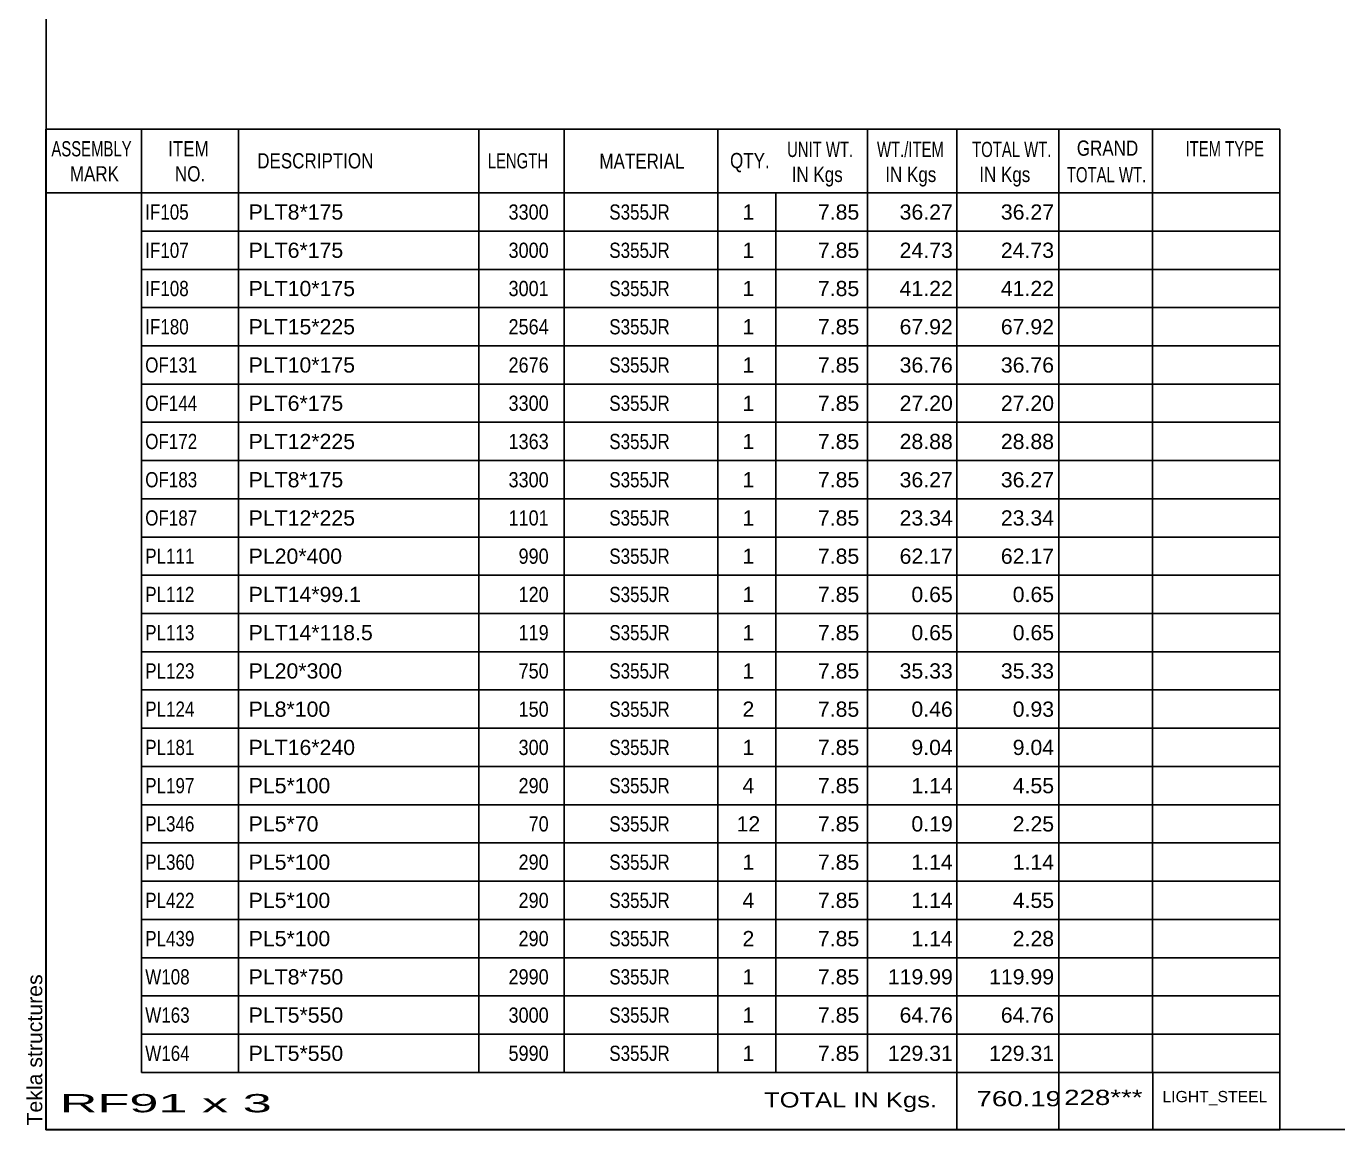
# Model space of a CAD drawing. Header units: millimetres. Extents: x -28 to 374, y -200 to 77.
# Drawn here: x -28 to 136.6, y -199.9 to -61.4 of the extents above; entities that cross this region are included whole.
import ezdxf

# ---------------------------------------------------------------- set-up
doc = ezdxf.new("R2010")
doc.units = ezdxf.units.MM
doc.styles.add('Arial', font='ARIAL.TTF', dxfattribs={"height": 0.2})

# ---------------------------------------------------------------- blocks, each defined once
blk = doc.blocks.new('Unknown-623588355-1210')
at = {"color": 5, "linetype": 'Continuous'}
for p, q in [((-25.51, 77.12), (-25.51, -199.88)), ((-25.51, -199.88), (374.49, -199.88))]:
    blk.add_line(p, q, dxfattribs=at)
at = {"color": 174, "linetype": 'Continuous', "style": 'Arial'}
blk.add_text('Tekla structures', height=1.9102, rotation=90, dxfattribs=at).set_placement((-26.01, -199.38))
blk = doc.blocks.new('CBS_BOM-623588355-10194')
at = {"color": 7, "linetype": 'Continuous'}
for p, q in [((-25.54, -82.31), (-25.54, -74.31)), ((-25.54, -74.31), (129.38, -74.31)), ((-13.54, -82.31), (-13.54, -74.31)), ((-1.35, -82.31), (-1.35, -74.31)), ((28.82, -82.31), (28.82, -74.31)), ((39.5, -82.31), (39.5, -74.31)), ((58.81, -82.31), (58.81, -74.31)), ((77.61, -82.31), (77.61, -74.31)), ((88.83, -82.31), (88.83, -74.31)), ((101.61, -82.31), (101.61, -74.31)), ((113.36, -82.31), (113.36, -74.31)), ((129.38, -74.32), (129.38, -82.3)), ((-25.54, -82.31), (129.38, -82.31)), ((-25.54, -87.11), (-25.54, -82.31)), ((-13.54, -87.11), (-13.54, -82.31)), ((-1.35, -87.11), (-1.35, -82.31)), ((28.82, -87.11), (28.82, -82.31)), ((39.5, -87.11), (39.5, -82.31)), ((58.81, -87.11), (58.81, -82.31)), ((66.08, -87.11), (66.08, -82.31)), ((77.61, -87.11), (77.61, -82.31)), ((88.83, -87.11), (88.83, -82.31)), ((101.61, -87.11), (101.61, -82.31)), ((113.38, -87.11), (113.38, -82.31)), ((129.38, -82.32), (129.38, -87.11)), ((-25.54, -91.91), (-25.54, -87.11)), ((-13.54, -87.11), (129.38, -87.11)), ((-13.54, -91.91), (-13.54, -87.11)), ((-1.35, -91.91), (-1.35, -87.11)), ((28.82, -91.91), (28.82, -87.11)), ((39.5, -91.91), (39.5, -87.11)), ((58.81, -91.91), (58.81, -87.11)), ((66.08, -91.91), (66.08, -87.11)), ((77.61, -91.91), (77.61, -87.11)), ((88.83, -91.91), (88.83, -87.11)), ((101.61, -91.91), (101.61, -87.11)), ((113.38, -91.91), (113.38, -87.11)), ((129.38, -87.12), (129.38, -91.91)), ((-25.54, -96.71), (-25.54, -91.91)), ((-13.54, -91.91), (129.38, -91.91)), ((-13.54, -96.71), (-13.54, -91.91)), ((-1.35, -96.71), (-1.35, -91.91)), ((28.82, -96.71), (28.82, -91.91)), ((39.5, -96.71), (39.5, -91.91)), ((58.81, -96.71), (58.81, -91.91)), ((66.08, -96.71), (66.08, -91.91)), ((77.61, -96.71), (77.61, -91.91)), ((88.83, -96.71), (88.83, -91.91)), ((101.61, -96.71), (101.61, -91.91)), ((113.38, -96.71), (113.38, -91.91)), ((129.38, -91.92), (129.38, -96.71)), ((-25.54, -101.51), (-25.54, -96.71)), ((-13.54, -96.71), (129.38, -96.71)), ((-13.54, -101.51), (-13.54, -96.71)), ((-1.35, -101.51), (-1.35, -96.71)), ((28.82, -101.51), (28.82, -96.71)), ((39.5, -101.51), (39.5, -96.71)), ((58.81, -101.51), (58.81, -96.71)), ((66.08, -101.51), (66.08, -96.71)), ((77.61, -101.51), (77.61, -96.71)), ((88.83, -101.51), (88.83, -96.71)), ((101.61, -101.51), (101.61, -96.71)), ((113.38, -101.51), (113.38, -96.71)), ((129.38, -96.72), (129.38, -101.51)), ((-25.54, -106.31), (-25.54, -101.51)), ((-13.54, -101.51), (129.38, -101.51)), ((-13.54, -106.31), (-13.54, -101.51)), ((-1.35, -106.31), (-1.35, -101.51)), ((28.82, -106.31), (28.82, -101.51)), ((39.5, -106.31), (39.5, -101.51)), ((58.81, -106.31), (58.81, -101.51)), ((66.08, -106.31), (66.08, -101.51)), ((77.61, -106.31), (77.61, -101.51)), ((88.83, -106.31), (88.83, -101.51)), ((101.61, -106.31), (101.61, -101.51)), ((113.38, -106.31), (113.38, -101.51)), ((129.38, -101.52), (129.38, -106.31)), ((-25.54, -111.11), (-25.54, -106.31)), ((-13.54, -106.31), (129.38, -106.31)), ((-13.54, -111.11), (-13.54, -106.31)), ((-1.35, -111.11), (-1.35, -106.31)), ((28.82, -111.11), (28.82, -106.31)), ((39.5, -111.11), (39.5, -106.31)), ((58.81, -111.11), (58.81, -106.31)), ((66.08, -111.11), (66.08, -106.31)), ((77.61, -111.11), (77.61, -106.31)), ((88.83, -111.11), (88.83, -106.31)), ((101.61, -111.11), (101.61, -106.31)), ((113.38, -111.11), (113.38, -106.31)), ((129.38, -106.32), (129.38, -111.11)), ((-25.54, -115.91), (-25.54, -111.11)), ((-13.54, -111.11), (129.38, -111.11)), ((-13.54, -115.91), (-13.54, -111.11)), ((-1.35, -115.91), (-1.35, -111.11)), ((28.82, -115.91), (28.82, -111.11)), ((39.5, -115.91), (39.5, -111.11)), ((58.81, -115.91), (58.81, -111.11)), ((66.08, -115.91), (66.08, -111.11)), ((77.61, -115.91), (77.61, -111.11)), ((88.83, -115.91), (88.83, -111.11)), ((101.61, -115.91), (101.61, -111.11)), ((113.38, -115.91), (113.38, -111.11)), ((129.38, -111.12), (129.38, -115.91)), ((-25.54, -120.71), (-25.54, -115.91)), ((-13.54, -115.91), (129.38, -115.91)), ((-13.54, -120.71), (-13.54, -115.91)), ((-1.35, -120.71), (-1.35, -115.91)), ((28.82, -120.71), (28.82, -115.91)), ((39.5, -120.71), (39.5, -115.91)), ((58.81, -120.71), (58.81, -115.91)), ((66.08, -120.71), (66.08, -115.91)), ((77.61, -120.71), (77.61, -115.91)), ((88.83, -120.71), (88.83, -115.91)), ((101.61, -120.71), (101.61, -115.91)), ((113.38, -120.71), (113.38, -115.91)), ((129.38, -115.92), (129.38, -120.71)), ((-25.54, -125.51), (-25.54, -120.71)), ((-13.54, -120.71), (129.38, -120.71)), ((-13.54, -125.51), (-13.54, -120.71)), ((-1.35, -125.51), (-1.35, -120.71)), ((28.82, -125.51), (28.82, -120.71)), ((39.5, -125.51), (39.5, -120.71)), ((58.81, -125.51), (58.81, -120.71)), ((66.08, -125.51), (66.08, -120.71)), ((77.61, -125.51), (77.61, -120.71)), ((88.83, -125.51), (88.83, -120.71)), ((101.61, -125.51), (101.61, -120.71)), ((113.38, -125.51), (113.38, -120.71)), ((129.38, -120.72), (129.38, -125.51)), ((-25.54, -130.31), (-25.54, -125.51)), ((-13.54, -125.51), (129.38, -125.51)), ((-13.54, -130.31), (-13.54, -125.51)), ((-1.35, -130.31), (-1.35, -125.51)), ((28.82, -130.31), (28.82, -125.51)), ((39.5, -130.31), (39.5, -125.51)), ((58.81, -130.31), (58.81, -125.51)), ((66.08, -130.31), (66.08, -125.51)), ((77.61, -130.31), (77.61, -125.51)), ((88.83, -130.31), (88.83, -125.51)), ((101.61, -130.31), (101.61, -125.51)), ((113.38, -130.31), (113.38, -125.51)), ((129.38, -125.52), (129.38, -130.31)), ((-25.54, -135.11), (-25.54, -130.31)), ((-13.54, -130.31), (129.38, -130.31)), ((-13.54, -135.11), (-13.54, -130.31)), ((-1.35, -135.11), (-1.35, -130.31)), ((28.82, -135.11), (28.82, -130.31)), ((39.5, -135.11), (39.5, -130.31)), ((58.81, -135.11), (58.81, -130.31)), ((66.08, -135.11), (66.08, -130.31)), ((77.61, -135.11), (77.61, -130.31)), ((88.83, -135.11), (88.83, -130.31)), ((101.61, -135.11), (101.61, -130.31)), ((113.38, -135.11), (113.38, -130.31)), ((129.38, -130.32), (129.38, -135.11)), ((-25.54, -139.91), (-25.54, -135.11)), ((-13.54, -135.11), (129.38, -135.11)), ((-13.54, -139.91), (-13.54, -135.11)), ((-1.35, -139.91), (-1.35, -135.11)), ((28.82, -139.91), (28.82, -135.11)), ((39.5, -139.91), (39.5, -135.11)), ((58.81, -139.91), (58.81, -135.11)), ((66.08, -139.91), (66.08, -135.11)), ((77.61, -139.91), (77.61, -135.11)), ((88.83, -139.91), (88.83, -135.11)), ((101.61, -139.91), (101.61, -135.11)), ((113.38, -139.91), (113.38, -135.11)), ((129.38, -135.12), (129.38, -139.91)), ((-25.54, -144.71), (-25.54, -139.91)), ((-13.54, -139.91), (129.38, -139.91)), ((-13.54, -144.71), (-13.54, -139.91)), ((-1.35, -144.71), (-1.35, -139.91)), ((28.82, -144.71), (28.82, -139.91)), ((39.5, -144.71), (39.5, -139.91)), ((58.81, -144.71), (58.81, -139.91)), ((66.08, -144.71), (66.08, -139.91)), ((77.61, -144.71), (77.61, -139.91)), ((88.83, -144.71), (88.83, -139.91)), ((101.61, -144.71), (101.61, -139.91)), ((113.38, -144.71), (113.38, -139.91)), ((129.38, -139.92), (129.38, -144.71)), ((-25.54, -149.51), (-25.54, -144.71)), ((-13.54, -144.71), (129.38, -144.71)), ((-13.54, -149.51), (-13.54, -144.71)), ((-1.35, -149.51), (-1.35, -144.71)), ((28.82, -149.51), (28.82, -144.71)), ((39.5, -149.51), (39.5, -144.71)), ((58.81, -149.51), (58.81, -144.71)), ((66.08, -149.51), (66.08, -144.71)), ((77.61, -149.51), (77.61, -144.71)), ((88.83, -149.51), (88.83, -144.71)), ((101.61, -149.51), (101.61, -144.71)), ((113.38, -149.51), (113.38, -144.71)), ((129.38, -144.72), (129.38, -149.51)), ((-25.54, -154.31), (-25.54, -149.51)), ((-13.54, -149.51), (129.38, -149.51)), ((-13.54, -154.31), (-13.54, -149.51)), ((-1.35, -154.31), (-1.35, -149.51)), ((28.82, -154.31), (28.82, -149.51)), ((39.5, -154.31), (39.5, -149.51)), ((58.81, -154.31), (58.81, -149.51)), ((66.08, -154.31), (66.08, -149.51)), ((77.61, -154.31), (77.61, -149.51)), ((88.83, -154.31), (88.83, -149.51)), ((101.61, -154.31), (101.61, -149.51)), ((113.38, -154.31), (113.38, -149.51)), ((129.38, -149.52), (129.38, -154.31)), ((-25.54, -159.11), (-25.54, -154.31)), ((-13.54, -154.31), (129.38, -154.31)), ((-13.54, -159.11), (-13.54, -154.31)), ((-1.35, -159.11), (-1.35, -154.31)), ((28.82, -159.11), (28.82, -154.31)), ((39.5, -159.11), (39.5, -154.31)), ((58.81, -159.11), (58.81, -154.31)), ((66.08, -159.11), (66.08, -154.31)), ((77.61, -159.11), (77.61, -154.31)), ((88.83, -159.11), (88.83, -154.31)), ((101.61, -159.11), (101.61, -154.31)), ((113.38, -159.11), (113.38, -154.31)), ((129.38, -154.32), (129.38, -159.11)), ((-25.54, -163.91), (-25.54, -159.11)), ((-13.54, -159.11), (129.38, -159.11)), ((-13.54, -163.91), (-13.54, -159.11)), ((-1.35, -163.91), (-1.35, -159.11)), ((28.82, -163.91), (28.82, -159.11)), ((39.5, -163.91), (39.5, -159.11)), ((58.81, -163.91), (58.81, -159.11)), ((66.08, -163.91), (66.08, -159.11)), ((77.61, -163.91), (77.61, -159.11)), ((88.83, -163.91), (88.83, -159.11)), ((101.61, -163.91), (101.61, -159.11)), ((113.38, -163.91), (113.38, -159.11)), ((129.38, -159.12), (129.38, -163.91)), ((-25.54, -168.71), (-25.54, -163.91)), ((-13.54, -163.91), (129.38, -163.91)), ((-13.54, -168.71), (-13.54, -163.91)), ((-1.35, -168.71), (-1.35, -163.91)), ((28.82, -168.71), (28.82, -163.91)), ((39.5, -168.71), (39.5, -163.91)), ((58.81, -168.71), (58.81, -163.91)), ((66.08, -168.71), (66.08, -163.91)), ((77.61, -168.71), (77.61, -163.91)), ((88.83, -168.71), (88.83, -163.91)), ((101.61, -168.71), (101.61, -163.91)), ((113.38, -168.71), (113.38, -163.91)), ((129.38, -163.92), (129.38, -168.71)), ((-25.54, -173.51), (-25.54, -168.71)), ((-13.54, -168.71), (129.38, -168.71)), ((-13.54, -173.51), (-13.54, -168.71)), ((-1.35, -173.51), (-1.35, -168.71)), ((28.82, -173.51), (28.82, -168.71)), ((39.5, -173.51), (39.5, -168.71)), ((58.81, -173.51), (58.81, -168.71)), ((66.08, -173.51), (66.08, -168.71)), ((77.61, -173.51), (77.61, -168.71)), ((88.83, -173.51), (88.83, -168.71)), ((101.61, -173.51), (101.61, -168.71)), ((113.38, -173.51), (113.38, -168.71)), ((129.38, -168.72), (129.38, -173.51)), ((-25.54, -178.31), (-25.54, -173.51)), ((-13.54, -173.51), (129.38, -173.51)), ((-13.54, -178.31), (-13.54, -173.51)), ((-1.35, -178.31), (-1.35, -173.51)), ((28.82, -178.31), (28.82, -173.51)), ((39.5, -178.31), (39.5, -173.51)), ((58.81, -178.31), (58.81, -173.51)), ((66.08, -178.31), (66.08, -173.51)), ((77.61, -178.31), (77.61, -173.51)), ((88.83, -178.31), (88.83, -173.51)), ((101.61, -178.31), (101.61, -173.51)), ((113.38, -178.31), (113.38, -173.51)), ((129.38, -173.52), (129.38, -178.31)), ((-25.54, -183.11), (-25.54, -178.31)), ((-13.54, -178.31), (129.38, -178.31)), ((-13.54, -183.11), (-13.54, -178.31)), ((-1.35, -183.11), (-1.35, -178.31)), ((28.82, -183.11), (28.82, -178.31)), ((39.5, -183.11), (39.5, -178.31)), ((58.81, -183.11), (58.81, -178.31)), ((66.08, -183.11), (66.08, -178.31)), ((77.61, -183.11), (77.61, -178.31)), ((88.83, -183.11), (88.83, -178.31)), ((101.61, -183.11), (101.61, -178.31)), ((113.38, -183.11), (113.38, -178.31)), ((129.38, -178.32), (129.38, -183.11)), ((-25.54, -187.91), (-25.54, -183.11)), ((-13.54, -183.11), (129.38, -183.11)), ((-13.54, -187.91), (-13.54, -183.11)), ((-1.35, -187.91), (-1.35, -183.11)), ((28.82, -187.91), (28.82, -183.11)), ((39.5, -187.91), (39.5, -183.11)), ((58.81, -187.91), (58.81, -183.11)), ((66.08, -187.91), (66.08, -183.11)), ((77.61, -187.91), (77.61, -183.11)), ((88.83, -187.91), (88.83, -183.11)), ((101.61, -187.91), (101.61, -183.11)), ((113.38, -187.91), (113.38, -183.11)), ((129.38, -183.12), (129.38, -187.91)), ((-25.54, -192.71), (-25.54, -187.91)), ((-13.54, -187.91), (129.38, -187.91)), ((-13.54, -192.71), (-13.54, -187.91)), ((-1.35, -192.71), (-1.35, -187.91)), ((28.82, -192.71), (28.82, -187.91)), ((39.5, -192.71), (39.5, -187.91)), ((58.81, -192.71), (58.81, -187.91)), ((66.08, -192.71), (66.08, -187.91)), ((77.61, -192.71), (77.61, -187.91)), ((88.83, -192.71), (88.83, -187.91)), ((101.61, -192.71), (101.61, -187.91)), ((113.38, -192.71), (113.38, -187.91)), ((129.38, -187.92), (129.38, -192.71)), ((-25.54, -199.91), (-25.54, -192.73)), ((-13.54, -192.71), (129.38, -192.71)), ((88.83, -199.91), (88.83, -192.73)), ((101.61, -199.91), (101.61, -192.73)), ((113.42, -199.91), (113.42, -192.73)), ((129.38, -192.71), (129.38, -199.91)), ((-25.54, -199.91), (129.38, -199.91))]:
    blk.add_line(p, q, dxfattribs=at)
at = {"color": 3, "linetype": 'Continuous', "style": 'Arial'}
for s, height, width, p in [('GRAND', 1.91, 0.8, (103.88, -77.65)), ('ASSEMBLY', 1.91, 0.7, (-24.86, -77.73)), ('ITEM', 1.91, 0.8, (-10.21, -77.73)), ('DESCRIPTION', 1.9102, 0.8, (0.98, -79.24)), ('LENGTH', 1.91, 0.7, (29.92, -79.24)), ('MATERIAL', 1.91, 0.8, (43.94, -79.29)), ('QTY.', 1.91, 0.8, (60.34, -79.21)), ('UNIT WT.', 1.91, 0.7, (67.5, -77.81)), ('WT./ITEM', 1.91, 0.7, (78.79, -77.81)), ('TOTAL WT.', 1.91, 0.7, (90.73, -77.81)), ('ITEM TYPE', 1.91, 0.7, (117.52, -77.73)), ('MARK', 1.91, 0.8, (-22.54, -80.87)), ('NO.', 1.91, 0.8, (-9.35, -80.87)), ('IN Kgs', 1.91, 0.8, (68.08, -80.95)), ('IN Kgs', 1.91, 0.8, (79.83, -80.95)), ('IN Kgs', 1.91, 0.8, (91.63, -80.95)), ('TOTAL WT.', 1.91, 0.7, (102.63, -80.99))]:
    blk.add_text(s, height=height, dxfattribs=dict(at, width=width)).set_placement(p)
at = {"color": 7, "linetype": 'Continuous', "style": 'Arial'}
for s, width, p in [('IF105', 0.8, (-13.08, -85.67)), ('3300', 0.85, (32.53, -85.67)), ('S355JR', 0.8, (45.18, -85.67)), ('IF107', 0.8, (-13.08, -90.47)), ('3000', 0.85, (32.53, -90.47)), ('S355JR', 0.8, (45.18, -90.47)), ('IF108', 0.8, (-13.08, -95.27)), ('3001', 0.85, (32.53, -95.27)), ('S355JR', 0.8, (45.18, -95.27)), ('IF180', 0.8, (-13.08, -100.07)), ('2564', 0.85, (32.53, -100.07)), ('S355JR', 0.8, (45.18, -100.07)), ('OF131', 0.8, (-13.08, -104.87)), ('2676', 0.85, (32.53, -104.87)), ('S355JR', 0.8, (45.18, -104.87)), ('OF144', 0.8, (-13.08, -109.67)), ('3300', 0.85, (32.53, -109.67)), ('S355JR', 0.8, (45.18, -109.67)), ('OF172', 0.8, (-13.08, -114.47)), ('1363', 0.85, (32.53, -114.47)), ('S355JR', 0.8, (45.18, -114.47)), ('OF183', 0.8, (-13.08, -119.27)), ('3300', 0.85, (32.53, -119.27)), ('S355JR', 0.8, (45.18, -119.27)), ('OF187', 0.8, (-13.08, -124.07)), ('1101', 0.85, (32.53, -124.07)), ('S355JR', 0.8, (45.18, -124.07)), ('PL111', 0.8, (-13.08, -128.87)), ('990', 0.85, (33.79, -128.87)), ('S355JR', 0.8, (45.18, -128.87)), ('PL112', 0.8, (-13.08, -133.67)), ('120', 0.85, (33.79, -133.67)), ('S355JR', 0.8, (45.18, -133.67)), ('PL113', 0.8, (-13.08, -138.47)), ('119', 0.85, (33.79, -138.47)), ('S355JR', 0.8, (45.18, -138.47)), ('PL123', 0.8, (-13.08, -143.27)), ('750', 0.85, (33.79, -143.27)), ('S355JR', 0.8, (45.18, -143.27)), ('PL124', 0.8, (-13.08, -148.07)), ('150', 0.85, (33.79, -148.07)), ('S355JR', 0.8, (45.18, -148.07)), ('PL181', 0.8, (-13.08, -152.87)), ('300', 0.85, (33.79, -152.87)), ('S355JR', 0.8, (45.18, -152.87)), ('PL197', 0.8, (-13.08, -157.67)), ('290', 0.85, (33.79, -157.67)), ('S355JR', 0.8, (45.18, -157.67)), ('PL346', 0.8, (-13.08, -162.47)), ('70', 0.85, (35.05, -162.47)), ('S355JR', 0.8, (45.18, -162.47)), ('PL360', 0.8, (-13.08, -167.27)), ('290', 0.85, (33.79, -167.27)), ('S355JR', 0.8, (45.18, -167.27)), ('PL422', 0.8, (-13.08, -172.07)), ('290', 0.85, (33.79, -172.07)), ('S355JR', 0.8, (45.18, -172.07)), ('PL439', 0.8, (-13.08, -176.87)), ('290', 0.85, (33.79, -176.87)), ('S355JR', 0.8, (45.18, -176.87)), ('W108', 0.8, (-13.08, -181.67)), ('2990', 0.85, (32.53, -181.67)), ('S355JR', 0.8, (45.18, -181.67)), ('W163', 0.8, (-13.08, -186.47)), ('3000', 0.85, (32.53, -186.47)), ('S355JR', 0.8, (45.18, -186.47)), ('W164', 0.8, (-13.08, -191.27)), ('5990', 0.85, (32.53, -191.27)), ('S355JR', 0.8, (45.18, -191.27))]:
    blk.add_text(s, height=1.91, dxfattribs=dict(at, width=width)).set_placement(p)
for s, height, p in [('PLT8*175', 1.91, (-0.09, -85.67)), ('1', 1.91, (61.9, -85.67)), ('7.85', 1.91, (71.37, -85.67)), ('36.27', 1.91, (81.63, -85.67)), ('36.27', 1.91, (94.34, -85.67)), ('PLT6*175', 1.91, (-0.09, -90.47)), ('1', 1.91, (61.9, -90.47)), ('7.85', 1.91, (71.37, -90.47)), ('24.73', 1.91, (81.63, -90.47)), ('24.73', 1.91, (94.34, -90.47)), ('PLT10*175', 1.91, (-0.09, -95.27)), ('1', 1.91, (61.9, -95.27)), ('7.85', 1.91, (71.37, -95.27)), ('41.22', 1.91, (81.63, -95.27)), ('41.22', 1.91, (94.34, -95.27)), ('PLT15*225', 1.91, (-0.09, -100.07)), ('1', 1.91, (61.9, -100.07)), ('7.85', 1.91, (71.37, -100.07)), ('67.92', 1.91, (81.63, -100.07)), ('67.92', 1.91, (94.34, -100.07)), ('PLT10*175', 1.91, (-0.09, -104.87)), ('1', 1.91, (61.9, -104.87)), ('7.85', 1.91, (71.37, -104.87)), ('36.76', 1.91, (81.63, -104.87)), ('36.76', 1.91, (94.34, -104.87)), ('PLT6*175', 1.91, (-0.09, -109.67)), ('1', 1.91, (61.9, -109.67)), ('7.85', 1.91, (71.37, -109.67)), ('27.20', 1.91, (81.63, -109.67)), ('27.20', 1.91, (94.34, -109.67)), ('PLT12*225', 1.91, (-0.09, -114.47)), ('1', 1.91, (61.9, -114.47)), ('7.85', 1.91, (71.37, -114.47)), ('28.88', 1.91, (81.63, -114.47)), ('28.88', 1.91, (94.34, -114.47)), ('PLT8*175', 1.91, (-0.09, -119.27)), ('1', 1.91, (61.9, -119.27)), ('7.85', 1.91, (71.37, -119.27)), ('36.27', 1.91, (81.63, -119.27)), ('36.27', 1.91, (94.34, -119.27)), ('PLT12*225', 1.91, (-0.09, -124.07)), ('1', 1.91, (61.9, -124.07)), ('7.85', 1.91, (71.37, -124.07)), ('23.34', 1.91, (81.63, -124.07)), ('23.34', 1.91, (94.34, -124.07)), ('PL20*400', 1.91, (-0.09, -128.87)), ('1', 1.91, (61.9, -128.87)), ('7.85', 1.91, (71.37, -128.87)), ('62.17', 1.91, (81.63, -128.87)), ('62.17', 1.91, (94.34, -128.87)), ('PLT14*99.1', 1.91, (-0.09, -133.67)), ('1', 1.91, (61.9, -133.67)), ('7.85', 1.91, (71.37, -133.67)), ('0.65', 1.91, (83.11, -133.67)), ('0.65', 1.91, (95.83, -133.67)), ('PLT14*118.5', 1.9102, (-0.09, -138.47)), ('1', 1.91, (61.9, -138.47)), ('7.85', 1.91, (71.37, -138.47)), ('0.65', 1.91, (83.11, -138.47)), ('0.65', 1.91, (95.83, -138.47)), ('PL20*300', 1.91, (-0.09, -143.27)), ('1', 1.91, (61.9, -143.27)), ('7.85', 1.91, (71.37, -143.27)), ('35.33', 1.91, (81.63, -143.27)), ('35.33', 1.91, (94.34, -143.27)), ('PL8*100', 1.91, (-0.09, -148.07)), ('2', 1.91, (61.9, -148.07)), ('7.85', 1.91, (71.37, -148.07)), ('0.46', 1.91, (83.11, -148.07)), ('0.93', 1.91, (95.83, -148.07)), ('PLT16*240', 1.91, (-0.09, -152.87)), ('1', 1.91, (61.9, -152.87)), ('7.85', 1.91, (71.37, -152.87)), ('9.04', 1.91, (83.11, -152.87)), ('9.04', 1.91, (95.83, -152.87)), ('PL5*100', 1.91, (-0.09, -157.67)), ('4', 1.91, (61.9, -157.67)), ('7.85', 1.91, (71.37, -157.67)), ('1.14', 1.91, (83.11, -157.67)), ('4.55', 1.91, (95.83, -157.67)), ('PL5*70', 1.91, (-0.09, -162.47)), ('12', 1.91, (61.16, -162.47)), ('7.85', 1.91, (71.37, -162.47)), ('0.19', 1.91, (83.11, -162.47)), ('2.25', 1.91, (95.83, -162.47)), ('PL5*100', 1.91, (-0.09, -167.27)), ('1', 1.91, (61.9, -167.27)), ('7.85', 1.91, (71.37, -167.27)), ('1.14', 1.91, (83.11, -167.27)), ('1.14', 1.91, (95.83, -167.27)), ('PL5*100', 1.91, (-0.09, -172.07)), ('4', 1.91, (61.9, -172.07)), ('7.85', 1.91, (71.37, -172.07)), ('1.14', 1.91, (83.11, -172.07)), ('4.55', 1.91, (95.83, -172.07)), ('PL5*100', 1.91, (-0.09, -176.87)), ('2', 1.91, (61.9, -176.87)), ('7.85', 1.91, (71.37, -176.87)), ('1.14', 1.91, (83.11, -176.87)), ('2.28', 1.91, (95.83, -176.87)), ('PLT8*750', 1.91, (-0.09, -181.67)), ('1', 1.91, (61.9, -181.67)), ('7.85', 1.91, (71.37, -181.67)), ('119.99', 1.91, (80.15, -181.67)), ('119.99', 1.91, (92.86, -181.67)), ('PLT5*550', 1.91, (-0.09, -186.47)), ('1', 1.91, (61.9, -186.47)), ('7.85', 1.91, (71.37, -186.47)), ('64.76', 1.91, (81.63, -186.47)), ('64.76', 1.91, (94.34, -186.47)), ('PLT5*550', 1.91, (-0.09, -191.27)), ('7.85', 1.91, (71.37, -191.27)), ('129.31', 1.91, (80.15, -191.27)), ('129.31', 1.91, (92.86, -191.27)), ('1', 1.91, (61.9, -191.27))]:
    blk.add_text(s, height=height, dxfattribs=at).set_placement(p)
at = {"color": 6, "linetype": 'Continuous', "style": 'Arial'}
for s, height, width, p in [('RF91 x 3', 2.292, 2.05, (-23.82, -197.72)), ('TOTAL IN Kgs.', 1.9102, 1.2, (64.62, -197.11)), ('760.19', 1.91, 1.3, (91.28, -196.96)), ('228***', 1.91, 1.3, (102.29, -196.8))]:
    blk.add_text(s, height=height, dxfattribs=dict(at, width=width)).set_placement(p)
blk.add_text('LIGHT_STEEL', height=1.4135, dxfattribs=at).set_placement((114.63, -196.45))

msp = doc.modelspace()

# ---------------------------------------------------------------- block references
for name in ['Unknown-623588355-1210', 'CBS_BOM-623588355-10194']:
    msp.add_blockref(name, (0, 0))

doc.saveas('drawing.dxf')
